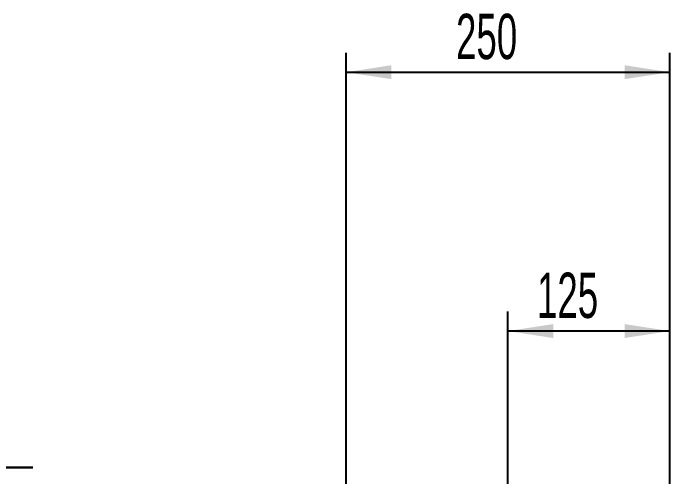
# Model space of a CAD drawing. Header units: millimetres. Extents: x -280 to 408, y 33 to 269.
# Drawn here: x 277.7 to 328.4, y 233.6 to 269.4 of the extents above; entities that cross this region are included whole.
import ezdxf

# ---------------------------------------------------------------- set-up
doc = ezdxf.new("R2010")
doc.units = ezdxf.units.MM
doc.layers.add('FORMAT', color=7, linetype='Continuous')
doc.styles.add('SLDTEXTSTYLE0', font='TXT', dxfattribs={"width": 0.605})
doc.dimstyles.new('SLDDIMSTYLE1', dxfattribs={"dimtxt": 3.5, "dimasz": 3.5, "dimexe": 0, "dimexo": 0.0625, "dimgap": 0.875, "dimtad": 1, "dimtoh": 1, "dimlfac": 10, "dimrnd": 1e-09, "dimzin": 12, "dimdsep": 46, "dimtxsty": 'SLDTEXTSTYLE0', "dimsah": 1, "dimcen": 0.09, "dimadec": 0, "dimazin": 0, "dimtfac": 1, "dimtdec": 3, "dimtofl": 0, "dimtmove": 0, "dimatfit": 3, "dimfxl": 1, "dimfrac": 2, "dimtolj": 1, "dimtzin": 12, "dimarcsym": 0})

# ---------------------------------------------------------------- blocks, each defined once
blk = doc.blocks.new('SW_NOTE_1')
at = {"layer": 'FORMAT', "color": 0}
for p, q in [((0, 0), (26.459, 0)), ((26.459, 0), (0, 0)), ((0, 0), (26.459, 0)), ((26.459, 0), (0, 0)), ((0, 0), (26.459, 0)), ((26.459, 0), (0, 0))]:
    blk.add_line(p, q, dxfattribs=at)
at = {"layer": 'FORMAT', "color": 0, "insert": (0.004, 4.506), "char_height": 3.5, "attachment_point": 1, "style": 'SLDTEXTSTYLE0'}
blk.add_mtext('Load area:C', dxfattribs=at)
blk = doc.blocks.new('*D19')
at = {"layer": 'FORMAT', "color": 7, "transparency": 16777216}
for p, q in [((303.441, 203.314), (303.441, 266.364)), ((328.441, 203.314), (328.441, 266.364)), ((303.441, 264.864), (328.441, 264.864))]:
    blk.add_line(p, q, dxfattribs=at)
for points in [[(303.441, 264.864), (306.941, 264.326), (306.941, 265.403)], [(328.441, 264.864), (324.941, 265.403), (324.941, 264.326)]]:
    blk.add_solid(points, dxfattribs=at)
at = {"layer": 'FORMAT', "color": 7, "transparency": 16777216, "insert": (311.932, 269.376), "char_height": 3.5, "attachment_point": 1, "style": 'SLDTEXTSTYLE0'}
blk.add_mtext('250', dxfattribs=at)
blk = doc.blocks.new('*D22')
at = {"layer": 'FORMAT', "color": 7, "transparency": 16777216}
for p, q in [((315.941, 197.049), (315.941, 246.364)), ((328.441, 203.314), (328.441, 246.364)), ((328.441, 244.864), (315.941, 244.864))]:
    blk.add_line(p, q, dxfattribs=at)
for points in [[(315.941, 244.864), (319.441, 244.326), (319.441, 245.403)], [(328.441, 244.864), (324.941, 245.403), (324.941, 244.326)]]:
    blk.add_solid(points, dxfattribs=at)
at = {"layer": 'FORMAT', "color": 7, "transparency": 16777216, "insert": (318.182, 249.376), "char_height": 3.5, "attachment_point": 1, "style": 'SLDTEXTSTYLE0'}
blk.add_mtext('125', dxfattribs=at)

msp = doc.modelspace()

# ---------------------------------------------------------------- block references
at = {"layer": 'FORMAT', "color": 7}
msp.add_blockref('SW_NOTE_1', (252.7931, 234.3332), dxfattribs=at)

# ---------------------------------------------------------------- dimensions: what is measured, and where the dimension line sits
for base, p1, p2, picture, middle in [((328.4413, 264.8644), (303.4413, 203.3144), (328.4413, 203.3144), '*D19', (315.9413, 264.8644)), ((315.9413, 244.8644), (328.4413, 203.3144), (315.9413, 197.0491), '*D22', (322.1913, 244.8644))]:
    dim = msp.add_linear_dim(base=base, p1=p1, p2=p2, dimstyle='SLDDIMSTYLE1', dxfattribs=at)
    dim.commit()
    dim.dimension.update_dxf_attribs({"geometry": picture, "text_midpoint": middle, "dimtype": 160})

doc.saveas('drawing.dxf')
